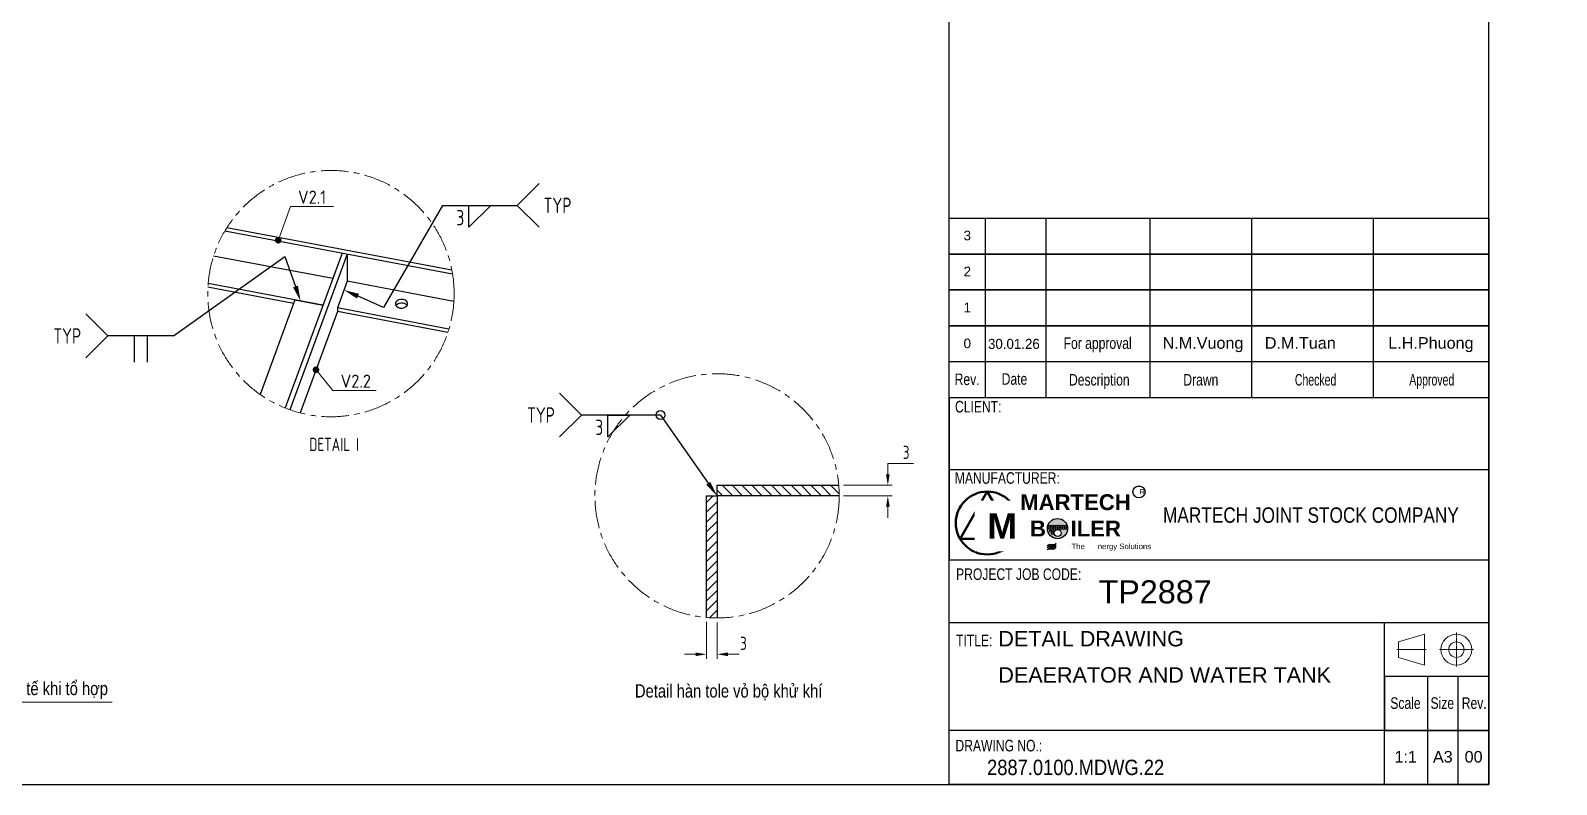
# Model space of a CAD drawing. Header units: millimetres. Extents: x -46397 to 283259, y -8690 to 23983.
# Drawn here: x 195999 to 199474, y -2257 to -539 of the extents above; entities that cross this region are included whole.
import ezdxf
from ezdxf import colors
from ezdxf.entities.mleader import LeaderData, LeaderLine
from ezdxf.enums import TextEntityAlignment as Align
from ezdxf.math import Vec2, Vec3

# ---------------------------------------------------------------- set-up
doc = ezdxf.new("R2010")
doc.units = ezdxf.units.MM
doc.linetypes.add('CENTER', pattern=[2, 1.25, -0.25, 0.25, -0.25])
doc.layers.get('Defpoints').update_dxf_attribs({"lineweight": 0})
for name, color, linetype, lineweight in [('AM_5', 3, 'Continuous', 25), ('DAM_8', 1, 'Continuous', 25), ('DCenterline8', 8, 'CENTER', 5), ('Dtext', 255, 'Continuous', 20), ('DUONGCHINH', 7, 'Continuous', 25), ('Long_AM_Centerline', 1, 'CENTER', 9), ('NETCHINH', 7, 'Continuous', 9)]:
    doc.layers.add(name, color=color, linetype=linetype, lineweight=lineweight)
doc.layers.add('DIM', color=8, linetype='Continuous')
doc.styles.add('Chu va so', font='arial.ttf')
doc.styles.add('GHI CHÚ 1', font='isocp_IV25.ttf', dxfattribs={"width": 0.8})
doc.styles.add('GHI CHÚ 2', font='arial.ttf', dxfattribs={"width": 0.8, "height": 1})
doc.styles.get("Standard").update_dxf_attribs({"font": 'isocp.shx', "width": 0.8})
doc.styles.add('TCVN', font='arial.ttf')
doc.styles.add('TEXT', font='arial.ttf', dxfattribs={"height": 124})
doc.dimstyles.new('1-30SCALE', dxfattribs={"dimtxt": 75, "dimasz": 75, "dimexe": 37.5, "dimexo": 30, "dimgap": 30, "dimtad": 1, "dimtoh": 1, "dimdec": 0, "dimdsep": 46, "dimtxsty": 'GHI CHÚ 1', "dimcen": 0.09, "dimclrd": 256, "dimclre": 256, "dimclrt": 2, "dimadec": 0, "dimazin": 0, "dimtfac": 1, "dimtdec": 0, "dimtofl": 0, "dimtmove": 0, "dimatfit": 3, "dimfxl": 1, "dimlwd": 0, "dimlwe": 0, "dimarcsym": 0})

# ---------------------------------------------------------------- blocks, each defined once
blk = doc.blocks.new('*D1075')
at = {"layer": 'Defpoints', "color": 0, "transparency": 16777216}
for p in [(197840.8, -1575.4), (197951.5, -1575.4), (197840.8, -1599.4)]:
    blk.add_point(p, dxfattribs=at)
at = {"layer": 'DIM', "linetype": 'Continuous', "lineweight": 0, "transparency": 16777216}
for p, q in [((197951.5, -1550.4), (197951.5, -1525.4)), ((198009.8, -1525.4), (197951.5, -1525.4)), ((197850.8, -1575.4), (197961.5, -1575.4)), ((197850.8, -1599.4), (197961.5, -1599.4)), ((197951.5, -1624.4), (197951.5, -1649.4))]:
    blk.add_line(p, q, dxfattribs=at)
at = {"layer": 'DIM', "transparency": 16777216}
for points in [[(197947.4, -1550.4), (197955.7, -1550.4), (197951.5, -1575.4)], [(197947.4, -1624.4), (197955.7, -1624.4), (197951.5, -1599.4)]]:
    blk.add_solid(points, dxfattribs=at)
at = {"layer": 'DIM', "color": 2, "transparency": 16777216, "insert": (197993.2, -1500.4), "char_height": 30, "attachment_point": 5, "style": 'GHI CHÚ 1'}
blk.add_mtext('3', dxfattribs=at)
blk = doc.blocks.new('*D1074')
at = {"layer": 'Defpoints', "color": 0, "transparency": 16777216}
for p in [(197538.6, -1876.6), (197562.6, -1877.7), (197562.6, -1960.4)]:
    blk.add_point(p, dxfattribs=at)
at = {"layer": 'DIM', "linetype": 'Continuous', "lineweight": 0, "transparency": 16777216}
for p, q in [((197538.6, -1886.6), (197538.6, -1970.4)), ((197562.6, -1887.7), (197562.6, -1970.4)), ((197513.6, -1960.4), (197488.6, -1960.4)), ((197587.6, -1960.4), (197612.6, -1960.4))]:
    blk.add_line(p, q, dxfattribs=at)
at = {"layer": 'DIM', "transparency": 16777216}
for points in [[(197513.6, -1956.2), (197513.6, -1964.5), (197538.6, -1960.4)], [(197587.6, -1956.2), (197587.6, -1964.5), (197562.6, -1960.4)]]:
    blk.add_solid(points, dxfattribs=at)
at = {"layer": 'DIM', "color": 2, "transparency": 16777216, "insert": (197622.6, -1935.4), "char_height": 30, "attachment_point": 5, "style": 'GHI CHÚ 1'}
blk.add_mtext('3', dxfattribs=at)
blk = doc.blocks.new('*S1071')
at = {"layer": 'AM_5'}
for p, q in [((317017.6, -198077.3), (316967.6, -198027.3)), ((317017.6, -198077.3), (316967.6, -198127.3)), ((317197.6, -198077.3), (317017.6, -198077.3)), ((317197.6, -198077.3), (317306.4, -198232.8))]:
    blk.add_line(p, q, dxfattribs=at)
at = {"layer": 'AM_5', "color": 2}
for p, q in [((317077.6, -198077.3), (317127.6, -198077.3)), ((317127.6, -198077.3), (317077.6, -198127.3)), ((317077.6, -198127.3), (317077.6, -198077.3))]:
    blk.add_line(p, q, dxfattribs=at)
blk.add_circle((317197.6, -198077.3), 9.97, dxfattribs=at)
at = {"layer": 'AM_5', "linetype": 'Continuous'}
blk.add_trace([(317301.7, -198236.1), (317311.2, -198229.5), (317326.5, -198261.5)], dxfattribs=at)
at = {"layer": 'AM_5', "color": 2, "char_height": 35}
for s, insert, attachment_point in [('TYP', (316957.1, -198077.3), 6), ('3', (317067.1, -198087.8), 3)]:
    blk.add_mtext(s, dxfattribs=dict(at, insert=insert, attachment_point=attachment_point))
blk = doc.blocks.new('_Dot')
at = {"color": 0, "linetype": 'ByBlock', "lineweight": -2}
blk.add_line((-0.5, 0), (-1, 0), dxfattribs=at)
at = {"color": 0, "linetype": 'ByBlock', "const_width": 0.5}
blk.add_lwpolyline([(-0.25, 0, 1), (0.25, 0, 1)], format="xyb", close=True, dxfattribs=at)
blk = doc.blocks.new('*S1072')
at = {"layer": 'AM_5'}
for p, q in [((335202.9, -197254.7, 0), (335456.6, -197074, 0)), ((335456.6, -197074, 0), (335480.6, -197142.2, 0)), ((335052.9, -197254.7, 0), (335002.9, -197204.7, 0)), ((335052.9, -197254.7, 0), (335002.9, -197304.7, 0)), ((335202.9, -197254.7, 0), (335052.9, -197254.7, 0))]:
    blk.add_line(p, q, dxfattribs=at)
at = {"layer": 'AM_5', "color": 2}
for p, q in [((335112.9, -197254.7, 0), (335112.9, -197314.7, 0)), ((335142.9, -197254.7, 0), (335142.9, -197314.7, 0))]:
    blk.add_line(p, q, dxfattribs=at)
at = {"layer": 'AM_5', "linetype": 'Continuous'}
blk.add_trace([(335475.1, -197144.1, 0), (335486.1, -197140.2, 0), (335492.2, -197175.2, 0)], dxfattribs=at)
at = {"layer": 'AM_5', "color": 2, "insert": (334992.4, -197254.7, 0), "char_height": 35, "attachment_point": 6}
blk.add_mtext('TYP', dxfattribs=at)
blk = doc.blocks.new('S4041')
at = {"layer": 'AM_5'}
for p, q in [((335985.4, -196957.3, 0), (336035.4, -196907.3, 0)), ((335815.4, -196957.3, 0), (335680.8, -197189.7, 0)), ((335815.4, -196957.3, 0), (335985.4, -196957.3, 0)), ((335985.4, -196957.3, 0), (336035.4, -197007.3, 0)), ((335680.8, -197189.7, 0), (335623, -197164.2, 0))]:
    blk.add_line(p, q, dxfattribs=at)
at = {"layer": 'AM_5', "color": 2}
for p, q in [((335875.4, -196957.3, 0), (335925.4, -196957.3, 0)), ((335925.4, -196957.3, 0), (335875.4, -197007.3, 0)), ((335875.4, -197007.3, 0), (335875.4, -196957.3, 0))]:
    blk.add_line(p, q, dxfattribs=at)
at = {"layer": 'AM_5', "linetype": 'Continuous'}
blk.add_trace([(335625.3, -197158.9, 0), (335620.6, -197169.6, 0), (335591, -197150.1, 0)], dxfattribs=at)
at = {"layer": 'AM_5', "color": 2, "char_height": 35}
for s, insert, attachment_point in [('TYP', (336045.9, -196957.3, 0), 4), ('3', (335864.9, -196967.8, 0), 3)]:
    blk.add_mtext(s, dxfattribs=dict(at, insert=insert, attachment_point=attachment_point))
blk = doc.blocks.new('*U1830')
at = {"lineweight": 25}
for p, q in [((4284.3, 1420.6, 0), (4284.3, 969.6, 0)), ((4436.2, 1420.6, 0), (4436.2, 969.6, 0.1)), ((4696.6, 1420.6, 0), (4696.6, 969.6, 0.1)), ((4951.9, 1420.6, 0), (4951.9, 969.6, 0.1)), ((5257, 1420.6, 0), (5257, 969.6, 0.1)), ((4194.1, 789.9), (5547, 789.9)), ((5392.8, 270.6, 0), (5392.8, 0)), ((5470.1, 0), (5470.1, 270.6, 0))]:
    blk.add_line(p, q, dxfattribs=at)
for points in [[(0, 0), (5547, 0), (5547, 3633.6), (0, 3633.6)], [(0, 0), (4194.1, 0), (4194.1, 3633.6), (0, 3633.6)], [(4194.1, 1420.6), (5547, 1420.6), (5547, 0), (4194.1, 0)], [(4194.1, 1420.6), (5547, 1420.6), (5547, 1330.4), (4194.1, 1330.4)], [(4194.1, 1330.4), (5547, 1330.4), (5547, 1240.2), (4194.1, 1240.2)], [(4194.1, 1240.2), (5547, 1240.2), (5547, 1150), (4194.1, 1150)], [(4194.1, 1150), (5547, 1150), (5547, 1059.8), (4194.1, 1059.8)], [(4194.1, 563.7), (5547, 563.7), (5547, 969.6), (4194.1, 969.6)], [(4194.1, 405.9), (5547, 405.9), (5547, 135.3), (4194.1, 135.3)], [(5285.5, 405.9), (5547, 405.9), (5547, 0), (5285.5, 0)]]:
    blk.add_lwpolyline(points, close=True, dxfattribs=at)
at = {"lineweight": 50}
blk.add_lwpolyline([(4289.3, 734.7), (4221, 616.3), (4357.7, 616.3)], close=True, dxfattribs=at)
at = {"color": 2, "lineweight": 20, "elevation": 0}
blk.add_lwpolyline([(5320.5, 318.9), (5385.8, 299.6), (5385.8, 376.9), (5320.5, 357.6)], close=True, dxfattribs=at)
at = {"lineweight": 25, "elevation": 0}
blk.add_lwpolyline([(5285.5, 135.3), (5547, 135.3), (5547, 270.6), (5285.5, 270.6)], close=True, dxfattribs=at)
at = {"lineweight": 50}
blk.add_circle((4289.3, 655.8), 78.9, dxfattribs=at)
at = {"color": 2, "lineweight": 20}
for radius in [38.7, 19.3]:
    blk.add_circle((5465.3, 338.2, 0), radius, dxfattribs=at)
at = {"layer": 'DCenterline8', "lineweight": 0, "ltscale": 2}
for p, q in [((5465.3, 380.8, 0), (5465.3, 295.7, 0)), ((5422.8, 338.2, 0), (5507.9, 338.2, 0))]:
    blk.add_line(p, q, dxfattribs=at)
at = {"layer": 'DCenterline8', "lineweight": 0}
blk.add_line((5316.2, 338.2, 0), (5389.4, 338.2, 0), dxfattribs=at)
at = {"color": 5, "style": 'Chu va so'}
for s, height, width, p in [('For approval', 28.991, 0.75, (4566, 1092.4, 0)), ('Rev.', 28.99, 0.75, (4238.7, 1001.7)), ('Date', 28.99, 0.75, (4357.4, 1002.5, 0)), ('Description', 28.991, 0.75, (4570.2, 1000.6, 0)), ('Drawn', 28.99, 0.75, (4824.7, 1000.6, 0)), ('Checked', 28.99, 0.65, (5112.4, 1000.5)), ('Approved', 28.99, 0.65, (5403.6, 1000.6, 0)), ('CLIENT:', 28.99, 0.75, (4266.6, 933, 0.2)), ('PROJECT JOB CODE:', 28.991, 0.75, (4368, 513)), ('TITLE:', 28.99, 0.75, (4256.5, 346.6, 0.3)), ('Scale', 28.99, 0.75, (5337.7, 189.7, 0)), ('Size', 28.99, 0.75, (5430, 189.7, 0)), ('Rev. ', 28.99, 0.75, (5514.3, 189.7, 0)), ('DRAWING NO.:', 28.991, 0.75, (4318.3, 83, 0.3))]:
    blk.add_text(s, height=height, dxfattribs=dict(at, width=width)).set_placement(p, align=Align.CENTER)
at = {"color": 5, "lineweight": 25, "insert": (4653.8, 675.4, 0), "char_height": 38.655, "width": 893.588, "attachment_point": 4, "style": 'Chu va so'}
blk.add_mtext('\\pxqc;{\\W0.8;MARTECH JOINT STOCK COMPANY}', dxfattribs=at)
at = {"layer": 'Dtext', "ltscale": 0.1}
for tag, p, height, style in [('REV_3', (4229.8, 1364.8), 24.2, 'TCVN'), ('FOR_APPROVAL3', (4471.4, 1363.1, -0.2), 29, 'TCVN'), ('FOR_APPROVAL2', (4471.4, 1272.9, -0.2), 29, 'TCVN'), ('REV_2', (4229.8, 1274.6), 24.2, 'TCVN'), ('REV_1', (4229.8, 1184.4), 24.2, 'TCVN'), ('FOR_APPROVAL1', (4471.4, 1182.7, -0.2), 29, 'TCVN'), ('REV_0', (4229.8, 1094.2), 24.2, 'TCVN'), ('NGUOI_VE', (4728.8, 1092.9, -0.2), 29, 'TCVN'), ('NGUOI_KIEM_2', (4985, 1092.9, -0.2), 29, 'TCVN'), ('NGUOI_DUYET', (5294.5, 1092.9, -0.2), 29, 'TCVN'), ('1.1_A4', (5310, 55, -0.2), 29, 'Chu va so'), ('A4_A4', (5406.5, 55, -0.2), 29, 'Chu va so'), ('REV.', (5485.9, 55, -0.2), 29, 'Chu va so')]:
    blk.add_attdef(tag, p, '', height=height, dxfattribs=dict(at, style=style))
for tag, p, height, style, width in [('NGAY_REV03', (4291, 1363.1, -0.2), 25.1, 'TCVN', 0.95), ('NGAY_REV02', (4291, 1272.9, -0.2), 25.1, 'TCVN', 0.95), ('NGAY_REV01', (4291, 1182.7, -0.2), 25.1, 'TCVN', 0.95), ('NGAY_REV0', (4291, 1092.5, -0.2), 25.1, 'TCVN', 0.95), ('DWD.NO', (4288.8, 23.5, -0.2), 38.7, 'Chu va so', 0.85)]:
    blk.add_attdef(tag, p, '', height=height, dxfattribs=dict(at, style=style, width=width))
at = {"layer": 'Dtext', "lineweight": 25, "ltscale": 0.1, "style": 'Chu va so'}
for tag, p, height in [('PROJECT_CODE', (4568.2, 454.2), 58), ('TITLE1', (4317.1, 346.4, -0.2), 38.7), ('TITLE2', (4317.1, 255.5, -0.2), 38.7), ('TITLE3', (4317.1, 165.3, -0.2), 38.7)]:
    blk.add_attdef(tag, p, '', height=height, dxfattribs=at)
at = {"insert": (4289.7, 679.7), "char_height": 63.511, "attachment_point": 1, "style": 'TEXT', "bg_fill": 2}
blk.add_mtext('\\pxqc;{\\fArial|b1|i0|c0|p34;M}', dxfattribs=at)
at = {"insert": (4373.7, 727.9), "char_height": 39.694, "width": 273.383, "attachment_point": 1, "style": 'TEXT', "bg_fill": 2}
blk.add_mtext('\\pxqc;{\\fArial|b1|i0|c0|p34;MARTECH\\PB    ILER}', dxfattribs=at)
h = blk.add_hatch(color=256)
h.dxf.hatch_style = 1
edge = h.paths.add_edge_path()
edge.add_spline(control_points=[(4440.2, 593.6), (4441.3, 594.5), (4446.1, 598), (4456, 593.1), (4460.6, 598.8), (4462.3, 600.8)], knot_values=[0, 0, 0, 0, 0.315535, 1.31207, 1.873609, 1.873609, 1.873609, 1.873609], degree=3, periodic=0)
edge.add_spline(control_points=[(4462.3, 600.8), (4460.9, 599.6), (4455.7, 594.7), (4444.7, 600.4), (4441, 594.8), (4440.2, 593.6)], knot_values=[0, 0, 0, 0, 0.411397, 1.576501, 1.877595, 1.877595, 1.877595, 1.877595], degree=3, periodic=0)
edge = h.paths.add_edge_path()
edge.add_spline(control_points=[(4440.2, 588.7), (4441.3, 589.5), (4446.1, 593.1), (4456, 588.2), (4460.6, 593.9), (4462.3, 595.9)], knot_values=[0, 0, 0, 0, 0.315535, 1.31207, 1.873609, 1.873609, 1.873609, 1.873609], degree=3, periodic=0)
edge.add_spline(control_points=[(4462.3, 595.9), (4460.9, 594.6), (4455.7, 589.8), (4444.7, 595.5), (4441, 589.9), (4440.2, 588.7)], knot_values=[0, 0, 0, 0, 0.411397, 1.576501, 1.877595, 1.877595, 1.877595, 1.877595], degree=3, periodic=0)
at = {"color": 7}
for centre, radius in [((4445, 647.8), 2.4), ((4445, 641.9), 2.4), ((4447.8, 635.3), 2.4), ((4450.9, 647.8), 2.4), ((4450.9, 641.9), 2.4), ((4452.7, 629.4), 2.4), ((4453.7, 635.3), 2.4), ((4456.8, 647.8), 2.4), ((4456.8, 641.9), 2.4), ((4465.7, 630.7), 8.6), ((4462.7, 647.8), 2.4), ((4462.7, 641.9), 2.4), ((4468.8, 647.8), 2.4), ((4468.8, 641.9), 2.4), ((4474.7, 647.8), 2.4), ((4474.7, 641.9), 2.4), ((4480.6, 647.8), 2.4), ((4480.6, 641.9), 2.4), ((4486.4, 647.8), 2.4), ((4486.4, 641.9), 2.4)]:
    blk.add_circle(centre, radius, dxfattribs=at)
for points in [[(4440.2, 598.2), (4442.7, 601.3), (4457.9, 602.3), (4462.3, 605.4)], [(4440.2, 598.2), (4443.7, 600.4), (4456.8, 600.6), (4462.3, 605.4)], [(4440.2, 593.6), (4442.7, 596.7), (4457.9, 597.7), (4462.3, 600.8)], [(4440.2, 593.6), (4443.7, 595.8), (4456.8, 595.9), (4462.3, 600.8)], [(4440.2, 588.7), (4442.7, 591.8), (4457.9, 592.8), (4462.3, 595.9)], [(4440.2, 588.7), (4443.7, 590.8), (4456.8, 591), (4462.3, 595.9)]]:
    blk.add_spline(points, degree=3)
at = {"color": 5, "style": 'Chu va so', "width": 0.75}
blk.add_text('MANUFACTURER:', height=28.991, dxfattribs=at).set_placement((4339.5, 754.2, 0.2), align=Align.CENTER)
at = {"attachment_point": 1, "style": 'TEXT', "bg_fill": 2}
for s, insert, char_height in [('\\pxqc;R', (4670.5, 741.2), 13.89), ('\\pxqc;The      nergy Solutions', (4500.5, 604.2), 13.893)]:
    blk.add_mtext(s, dxfattribs=dict(at, insert=insert, char_height=char_height))
at = {"layer": 'DAM_8'}
h = blk.add_hatch(color=7, dxfattribs=at)
edge = h.paths.add_edge_path()
edge.add_arc((4465.3, 641.8), 25.3, 191.4592, 461.3375)
edge.add_arc((4465.3, 641.8), 25.3, 101.3375, 191.4592)
edge = h.paths.add_edge_path(flags=16)
edge.add_arc((4452.7, 629.4), 2.4, -289.458, 11.4592, ccw=False)
edge.add_arc((4452.7, 629.4), 2.4, 11.4592, 70.542, ccw=False)
edge = h.paths.add_edge_path(flags=16)
edge.add_arc((4486.4, 641.9), 2.4, -211.5113, 11.4592, ccw=False)
edge.add_arc((4486.4, 641.9), 2.4, 11.4592, 148.4887, ccw=False)
edge = h.paths.add_edge_path(flags=16)
edge.add_arc((4447.8, 635.3), 2.4, -304.2526, 11.4592, ccw=False)
edge.add_arc((4447.8, 635.3), 2.4, 11.4592, 55.7474, ccw=False)
edge = h.paths.add_edge_path(flags=16)
edge.add_arc((4486.4, 647.8), 2.4, -200.2428, 11.4592, ccw=False)
edge.add_arc((4486.4, 647.8), 2.4, 11.4592, 159.7572, ccw=False)
edge = h.paths.add_edge_path(flags=16)
edge.add_arc((4480.6, 641.9), 2.4, -219.051, 11.4592, ccw=False)
edge.add_arc((4480.6, 641.9), 2.4, 11.4592, 140.949, ccw=False)
edge = h.paths.add_edge_path(flags=16)
edge.add_arc((4453.7, 635.3), 2.4, -292.0311, 11.4592, ccw=False)
edge.add_arc((4453.7, 635.3), 2.4, 11.4592, 67.9689, ccw=False)
edge = h.paths.add_edge_path(flags=16)
edge.add_arc((4445, 641.9), 2.4, -319.4544, 11.4592, ccw=False)
edge.add_arc((4445, 641.9), 2.4, 11.4592, 40.5456, ccw=False)
edge = h.paths.add_edge_path(flags=16)
edge.add_arc((4480.6, 647.8), 2.4, -206.0119, 11.4592, ccw=False)
edge.add_arc((4480.6, 647.8), 2.4, 11.4592, 153.9881, ccw=False)
edge = h.paths.add_edge_path(flags=16)
edge.add_arc((4465.7, 630.7), 8.6, -262.499, 11.4592, ccw=False)
edge.add_arc((4465.7, 630.7), 8.6, 11.4592, 97.501, ccw=False)
edge = h.paths.add_edge_path(flags=16)
edge.add_arc((4445, 647.8), 2.4, -332.7707, 11.4592, ccw=False)
edge.add_arc((4445, 647.8), 2.4, 11.4592, 27.2293, ccw=False)
edge = h.paths.add_edge_path(flags=16)
edge.add_arc((4474.7, 641.9), 2.4, -230.166, 11.4592, ccw=False)
edge.add_arc((4474.7, 641.9), 2.4, 11.4592, 129.834, ccw=False)
edge = h.paths.add_edge_path(flags=16)
edge.add_arc((4450.9, 641.9), 2.4, -307.6137, 11.4592, ccw=False)
edge.add_arc((4450.9, 641.9), 2.4, 11.4592, 52.3863, ccw=False)
edge = h.paths.add_edge_path(flags=16)
edge.add_arc((4468.8, 641.9), 2.4, -246.4575, 11.4592, ccw=False)
edge.add_arc((4468.8, 641.9), 2.4, 11.4592, 113.5425, ccw=False)
edge = h.paths.add_edge_path(flags=16)
edge.add_arc((4456.8, 641.9), 2.4, -290.4056, 11.4592, ccw=False)
edge.add_arc((4456.8, 641.9), 2.4, 11.4592, 69.5944, ccw=False)
edge = h.paths.add_edge_path(flags=16)
edge.add_arc((4474.7, 647.8), 2.4, -215.7954, 11.4592, ccw=False)
edge.add_arc((4474.7, 647.8), 2.4, 11.4592, 144.2046, ccw=False)
edge = h.paths.add_edge_path(flags=16)
edge.add_arc((4462.7, 641.9), 2.4, -268.4837, 11.4592, ccw=False)
edge.add_arc((4462.7, 641.9), 2.4, 11.4592, 91.5163, ccw=False)
edge = h.paths.add_edge_path(flags=16)
edge.add_arc((4450.9, 647.8), 2.4, -322.0207, 11.4592, ccw=False)
edge.add_arc((4450.9, 647.8), 2.4, 11.4592, 37.9793, ccw=False)
edge = h.paths.add_edge_path(flags=16)
edge.add_arc((4462.7, 647.8), 2.4, -267.4803, 11.4592, ccw=False)
edge.add_arc((4462.7, 647.8), 2.4, 11.4592, 92.5197, ccw=False)
edge = h.paths.add_edge_path(flags=16)
edge.add_arc((4468.8, 647.8), 2.4, -234.0834, 11.4592, ccw=False)
edge.add_arc((4468.8, 647.8), 2.4, 11.4592, 125.9166, ccw=False)
edge = h.paths.add_edge_path(flags=16)
edge.add_arc((4456.8, 647.8), 2.4, -301.7345, 11.4592, ccw=False)
edge.add_arc((4456.8, 647.8), 2.4, 11.4592, 58.2655, ccw=False)
blk.add_circle((4669.6, 733.8), 15.1)
at = {"color": 7}
blk.add_circle((4465.3, 641.8), 25.3, dxfattribs=at)

msp = doc.modelspace()

# ---------------------------------------------------------------- hatches: boundary and pattern name
h = msp.add_hatch()
h.set_pattern_fill('ANSI31', color=1, scale=5, angle=90, style=0)
h.set_pattern_definition([(135, (-119763.933, 196662.046), (-11.22532015, -11.22532015), [])])
edge = h.paths.add_edge_path()
edge.add_line((197839.76, -1575.43), (197562.57, -1575.43))
edge.add_line((197562.57, -1575.43), (197562.57, -1599.43))
edge.add_line((197562.57, -1599.43), (197840.8, -1599.43))
edge.add_arc((197562.57, -1599.43), 278.23, 0, 4.94852)
h = msp.add_hatch()
h.set_pattern_fill('ANSI31', color=1, scale=5, style=0)
h.set_pattern_definition([(45, (-119763.933, 196662.046), (-11.22532015, 11.22532015), [])])
edge = h.paths.add_edge_path()
edge.add_line((197562.57, -1877.66), (197562.57, -1599.43))
edge.add_line((197562.57, -1599.43), (197538.57, -1599.43))
edge.add_line((197538.57, -1599.43), (197538.57, -1876.62))
edge.add_arc((197562.57, -1599.43), 278.23, 265.05148, 270)

# ---------------------------------------------------------------- linework, layer by layer
at = {"color": 4, "linetype": 'Continuous', "lineweight": 0, "extrusion": (-1.11022e-16, 0.698956, 0.715164)}
msp.add_line((196708.59, -1046.71, -0.05), (196720.2, -1048.9, -0.05), dxfattribs=at)
at = {"layer": 'DUONGCHINH', "extrusion": (-1.11022e-16, 0.698956, 0.715164)}
for p, q in [((196960.28, -1094.47, -0.05), (196441.35, -996.44, -0.05)), ((196958.65, -1085.29, -0.05), (196446.21, -988.48, -0.05)), ((196687.44, -1104.24, -0.05), (196415.97, -1053.18, -0.05)), ((196708.59, -1046.71, -0.05), (196578.95, -1399.21, -0.05)), ((196720.2, -1048.9, -0.05), (196589.85, -1403.31, -0.05)), ((196720.2, -1048.9, -0.05), (196720.2, -1110.41, -0.05)), ((196720.2, -1110.41, -0.05), (196697.81, -1171.27, -0.05)), ((196963.22, -1156.47, -0.05), (196720.2, -1110.41, -0.05)), ((196598.22, -1160.92, -0.05), (196402.99, -1124.2, -0.05)), ((196665.05, -1165.11, -0.05), (196403.54, -1115.91, -0.05)), ((196601.1, -1153.08, -0.05), (196521.94, -1368.33, -0.05)), ((196601.1, -1153.08, -0.05), (196665.05, -1165.11, -0.05)), ((196697.81, -1179.66, -0.05), (196612.96, -1410.36, -0.05)), ((196951.92, -1219.44, -0.05), (196697.81, -1171.27, -0.05)), ((196697.81, -1171.27, -0.05), (196697.81, -1179.66, -0.05)), ((196949.42, -1227.35, -0.05), (196697.81, -1179.66, -0.05))]:
    msp.add_line(p, q, dxfattribs=at)
at = {"layer": 'DUONGCHINH'}
for points in [[(197840.8, -1599.43), (197562.57, -1599.43), (197562.57, -1575.43), (197839.76, -1575.43)], [(197538.57, -1876.62), (197538.57, -1599.43), (197562.57, -1599.43), (197562.57, -1877.66)]]:
    msp.add_lwpolyline(points, dxfattribs=at)
at = {"layer": 'DUONGCHINH', "extrusion": (-8.67775e-18, -1.66533e-16, -1)}
msp.add_ellipse((196843.99, -1161.79, -0.05), major_axis=(-14, 0), ratio=0.7151643, start_param=-4.4551826, end_param=1.8280027, dxfattribs=at)
at = {"layer": 'DUONGCHINH'}
for start_param, end_param in [(-1.8280027, -0.4321881), (-2.7094046, -1.8280027)]:
    msp.add_ellipse((196843.99, -1170.18, -0.05), major_axis=(-14, 0), ratio=0.7151643, start_param=start_param, end_param=end_param, dxfattribs=at)
at = {"layer": 'Long_AM_Centerline', "color": 6, "ltscale": 50}
for centre, radius in [((196683.2, -1138.71, -0.05), 280.59), ((197562.57, -1599.43), 278.23)]:
    msp.add_circle(centre, radius, dxfattribs=at)

# ---------------------------------------------------------------- block references
at = {"layer": 'AM_5'}
for name, p in [('S4041', (-138878.14, 196019.68, -0.02)), ('*S1072', (-138878.14, 196019.68, -0.02)), ('*S1071', (-119763.93, 196662.05))]:
    msp.add_blockref(name, p, dxfattribs=at)

# ---------------------------------------------------------------- texts
at = {"char_height": 30, "attachment_point": 1}
for s, width, insert in [('\\pxqc;{\\Fisocp|c0;\\C3;DETAIL I}', 214.2, (196583.56, -1467.18, -0.02)), ('\\pxqc;{\\fArial|b0|i0|c0|p34;\\C3;Detail hàn tole vỏ bộ khử khí}', 541.0259, (197318.48, -2028.9))]:
    msp.add_mtext_dynamic_manual_height_columns(s, width=width, gutter_width=322.31, heights=[0], dxfattribs=dict(at, insert=insert))

# ---------------------------------------------------------------- dimensions: what is measured, and where the dimension line sits
at = {"layer": 'DIM'}
dim = msp.add_linear_dim(base=(197951.54, -1575.43), p1=(197840.8, -1599.43), p2=(197840.8, -1575.43), angle=90, dimstyle='1-30SCALE', override={"dimtxt": 30, "dimasz": 25, "dimexe": 10, "dimexo": 10, "dimgap": 10, "dimlfac": 0.125, "dimtmove": 1}, dxfattribs=at)
dim.commit()
dim.dimension.update_dxf_attribs({"geometry": '*D1075', "text_midpoint": (197969.37, -1525.43), "dimtype": 160})
dim = msp.add_linear_dim(base=(197562.57, -1960.37), p1=(197538.57, -1876.62), p2=(197562.57, -1877.66), dimstyle='1-30SCALE', override={"dimtxt": 30, "dimasz": 25, "dimexe": 10, "dimexo": 10, "dimgap": 10, "dimlfac": 0.125, "dimtmove": 1}, dxfattribs=at)
dim.commit()
dim.dimension.update_dxf_attribs({"geometry": '*D1074', "text_midpoint": (197622.57, -1960.37), "dimtype": 160})

# ---------------------------------------------------------------- leaders
at = {"color": 1}
ml = msp.add_multileader_mtext('Standard', dxfattribs=at)
ml.set_content('{\\Fisocp|c0;V2.1}', color=1, style='Chu va so')
ml.set_leader_properties(color=3, lineweight=9)
ml.set_arrow_properties(name='DOT')
ml.build(insert=Vec2(0, 0))
ml.multileader.update_dxf_attribs({"text_left_attachment_type": 5, "text_right_attachment_type": 5, "dogleg_length": 17.33, "arrow_head_size": 15})
ctx = ml.context
ctx.base_point, ctx.char_height, ctx.arrow_head_size, ctx.landing_gap_size, ctx.plane_origin = Vec3(196608.14, -939.93, -0.02), 30, 15, 0.039, Vec3(196320.4, -2369.11, -0.02)
ctx.left_attachment, ctx.right_attachment = 5, 5
notes = []
notes.append((ctx, [(1, (1, 1, 0), (196590.81, -939.93, -0.02), (1, 0), 17.33, [(0, [(196563.22, -1017.02, -0.02)], 0, [])])]))
ctx.mtext.insert, ctx.mtext.flow_direction = Vec3(196608.18, -903.93, -0.02), 5
ml = msp.add_multileader_mtext('Standard', dxfattribs=at)
ml.set_content('{\\Fisocp|c0;V2.2}', color=1, style='Chu va so')
ml.set_leader_properties(color=3, lineweight=9)
ml.set_arrow_properties(name='DOT')
ml.build(insert=Vec2(0, 0))
ml.multileader.update_dxf_attribs({"text_left_attachment_type": 5, "text_right_attachment_type": 5, "dogleg_length": 17.33, "arrow_head_size": 15})
ctx = ml.context
ctx.base_point, ctx.char_height, ctx.arrow_head_size, ctx.landing_gap_size, ctx.plane_origin = Vec3(196705.2, -1359.15, -0.02), 30, 15, 0.039, Vec3(196416.4, -2758.74, -0.02)
ctx.left_attachment, ctx.right_attachment = 5, 5
notes.append((ctx, [(1, (1, 1, 0), (196687.87, -1359.15, -0.02), (1, 0), 17.33, [(0, [(196649.08, -1312.16, -0.02)], 0, [])])]))
ctx.mtext.insert, ctx.mtext.flow_direction = Vec3(196705.24, -1323.15, -0.02), 5
at = {"layer": 'NETCHINH'}
ml = msp.add_multileader_mtext('Standard', dxfattribs=at)
ml.set_content('Cặt theo thực tế khi tổ hợp', color=1, style='GHI CHÚ 2')
ml.set_leader_properties(color=2, linetype='Continuous', lineweight=-1)
ml.set_arrow_properties(name='DOT')
ml.build(insert=Vec2(0, 0))
ml.multileader.update_dxf_attribs({"has_dogleg": 0, "text_left_attachment_type": 5, "text_right_attachment_type": 5, "dogleg_length": 0, "arrow_head_size": 15, "scale": 15})
ctx = ml.context
ctx.base_point, ctx.scale, ctx.char_height, ctx.arrow_head_size, ctx.landing_gap_size, ctx.plane_origin = Vec3(195761.9, -2069.2), 15, 30, 15, 15, Vec3(195490.43, -3468.78)
ctx.left_attachment, ctx.right_attachment = 5, 5
notes.append((ctx, [(1, (1, 1, 0), (195761.9, -2069.2), (1, 0), 0, [(0, [(195685.1, -1830.07)], 0, [])])]))
ctx.mtext.insert, ctx.mtext.width, ctx.mtext.flow_direction = Vec3(195776.9, -2023.3), 397.5115, 5
for ctx, leaders in notes:
    for number, flags, end, landing, length, lines in leaders:
        leader = LeaderData()
        leader.index, (leader.has_last_leader_line, leader.has_dogleg_vector, leader.attachment_direction) = number, flags
        leader.last_leader_point, leader.dogleg_vector, leader.dogleg_length = Vec3(end), Vec3(landing), length
        for number, points, colour, breaks in lines:
            line = LeaderLine()
            line.index, line.vertices, line.color, line.breaks = number, Vec3.list(points), colors.encode_raw_color(colour), breaks
            leader.lines.append(line)
        ctx.leaders.append(leader)

# ---------------------------------------------------------------- next in the draw order: block references
ref = msp.add_blockref('*U1830', (194281.38, -2257.04, -0.15), dxfattribs=dict(xscale=0.9084576280678549, yscale=0.9084576280678549, zscale=0.9084576280678549))
ref.add_attrib('PROJECT_CODE', 'TP2887', (198431.39, -1844.42, -0.15), dxfattribs={"layer": 'Dtext', "lineweight": 25, "ltscale": 0.1, "height": 52.675, "style": 'Chu va so'})
ref.add_attrib('TITLE1', 'DETAIL DRAWING', (198203.26, -1942.36, -0.36), dxfattribs={"layer": 'Dtext', "lineweight": 25, "ltscale": 0.1, "height": 35.1165, "style": 'Chu va so'})
ref.add_attrib('TITLE2', 'DEAERATOR AND WATER TANK', (198203.26, -2024.94, -0.36), dxfattribs={"layer": 'Dtext', "lineweight": 25, "ltscale": 0.1, "height": 35.1165, "style": 'Chu va so'})
ref.add_attrib('DWD.NO', '2887.0100.MDWG.22', (198177.58, -2235.67, -0.36), dxfattribs={"layer": 'Dtext', "ltscale": 0.1, "height": 35.1165, "style": 'Chu va so', "width": 0.85})
ref.add_attrib('1.1_A4', '1:1', (199105.32, -2207.05, -0.36), dxfattribs={"layer": 'Dtext', "ltscale": 0.1, "height": 26.337, "style": 'Chu va so'})
ref.add_attrib('A4_A4', 'A3', (199192.96, -2207.05, -0.36), dxfattribs={"layer": 'Dtext', "ltscale": 0.1, "height": 26.337, "style": 'Chu va so'})
ref.add_attrib('REV.', '00', (199265.13, -2207.05, -0.36), dxfattribs={"layer": 'Dtext', "ltscale": 0.1, "height": 26.337, "style": 'Chu va so'})
ref.add_attrib('REV_0', '0', (198123.99, -1263.01, -0.15), dxfattribs={"layer": 'Dtext', "ltscale": 0.1, "height": 21.95, "style": 'TCVN'})
ref.add_attrib('NGAY_REV0', '30.01.26', (198179.62, -1264.55, -0.37), dxfattribs={"layer": 'Dtext', "ltscale": 0.1, "height": 22.826, "style": 'TCVN', "width": 0.95})
ref.add_attrib('NGUOI_VE', 'N.M.Vuong', (198577.34, -1264.18, -0.34), dxfattribs={"layer": 'Dtext', "ltscale": 0.1, "height": 26.337, "style": 'TCVN'})
ref.add_attrib('NGUOI_KIEM_2', 'D.M.Tuan', (198810.08, -1264.18, -0.37), dxfattribs={"layer": 'Dtext', "ltscale": 0.1, "height": 26.337, "style": 'TCVN'})
ref.add_attrib('NGUOI_DUYET', 'L.H.Phuong', (199091.22, -1264.18, -0.37), dxfattribs={"layer": 'Dtext', "ltscale": 0.1, "height": 26.337, "style": 'TCVN'})
ref.add_attrib('REV_1', '1', (198123.99, -1181.07, -0.15), dxfattribs={"layer": 'Dtext', "ltscale": 0.1, "height": 21.95, "style": 'TCVN'})
ref.add_attrib('REV_2', '2', (198123.99, -1099.13, -0.15), dxfattribs={"layer": 'Dtext', "ltscale": 0.1, "height": 21.95, "style": 'TCVN'})
ref.add_attrib('REV_3', '3', (198123.99, -1017.19, -0.15), dxfattribs={"layer": 'Dtext', "ltscale": 0.1, "height": 21.95, "style": 'TCVN'})

doc.saveas('drawing.dxf')
